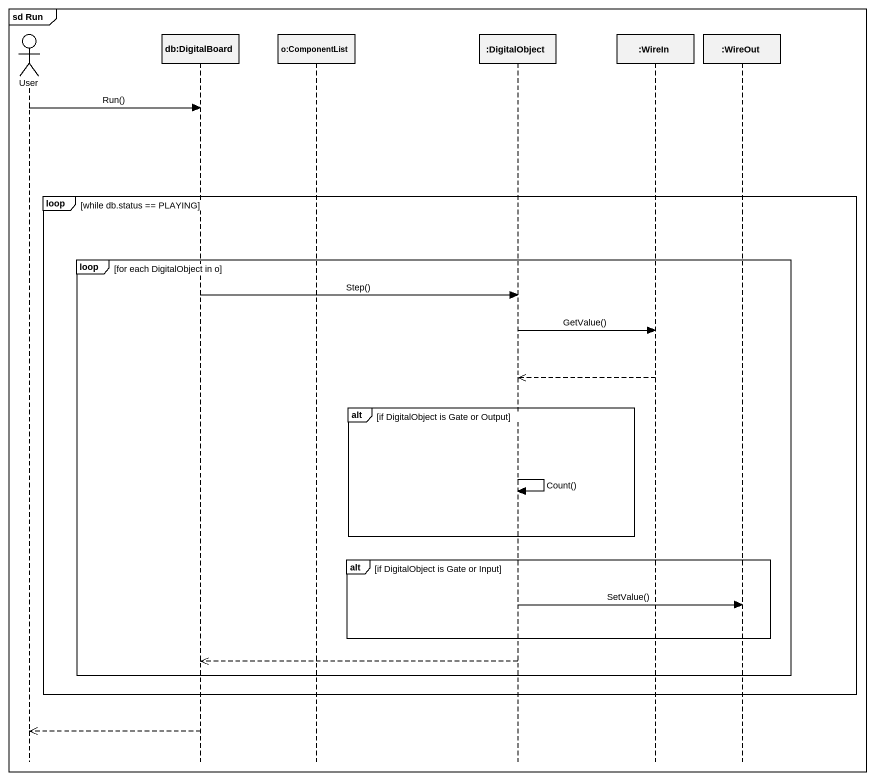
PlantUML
@startuml
mainframe sd Run
hide footbox
actor User
participant "db:DigitalBoard" as db_DigitalBoard
participant "o:ComponentList" as o_ComponentList
participant ":DigitalObject" as DigitalObject
participant ":WireIn" as WireIn
participant ":WireOut" as WireOut

User -> db_DigitalBoard : Run()
loop while db.status == PLAYING
  loop for each DigitalObject in o
    db_DigitalBoard -> DigitalObject : Step()
    DigitalObject -> WireIn : GetValue()
    WireIn -->> DigitalObject
    alt if DigitalObject is Gate or Output
      DigitalObject -> DigitalObject : Count()
    end
    alt if DigitalObject is Gate or Input
      DigitalObject -> WireOut : SetValue()
    end
    DigitalObject -->> db_DigitalBoard
  end
end
db_DigitalBoard -->> User
@enduml
